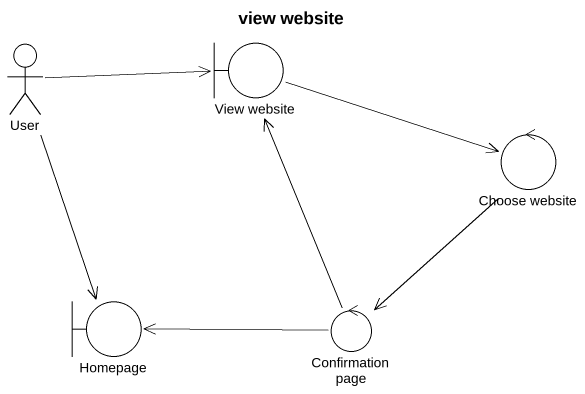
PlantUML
@startuml
title view website
actor User
boundary "View website" as View_website
control "Choose website" as Choose_website
boundary Homepage
control "Confirmation page" as Confirmation_page
User -right-> View_website
User --> Homepage
View_website -right-> Choose_website
Choose_website --> Confirmation_page
Confirmation_page -up-> View_website
Confirmation_page -left-> Homepage
@enduml
